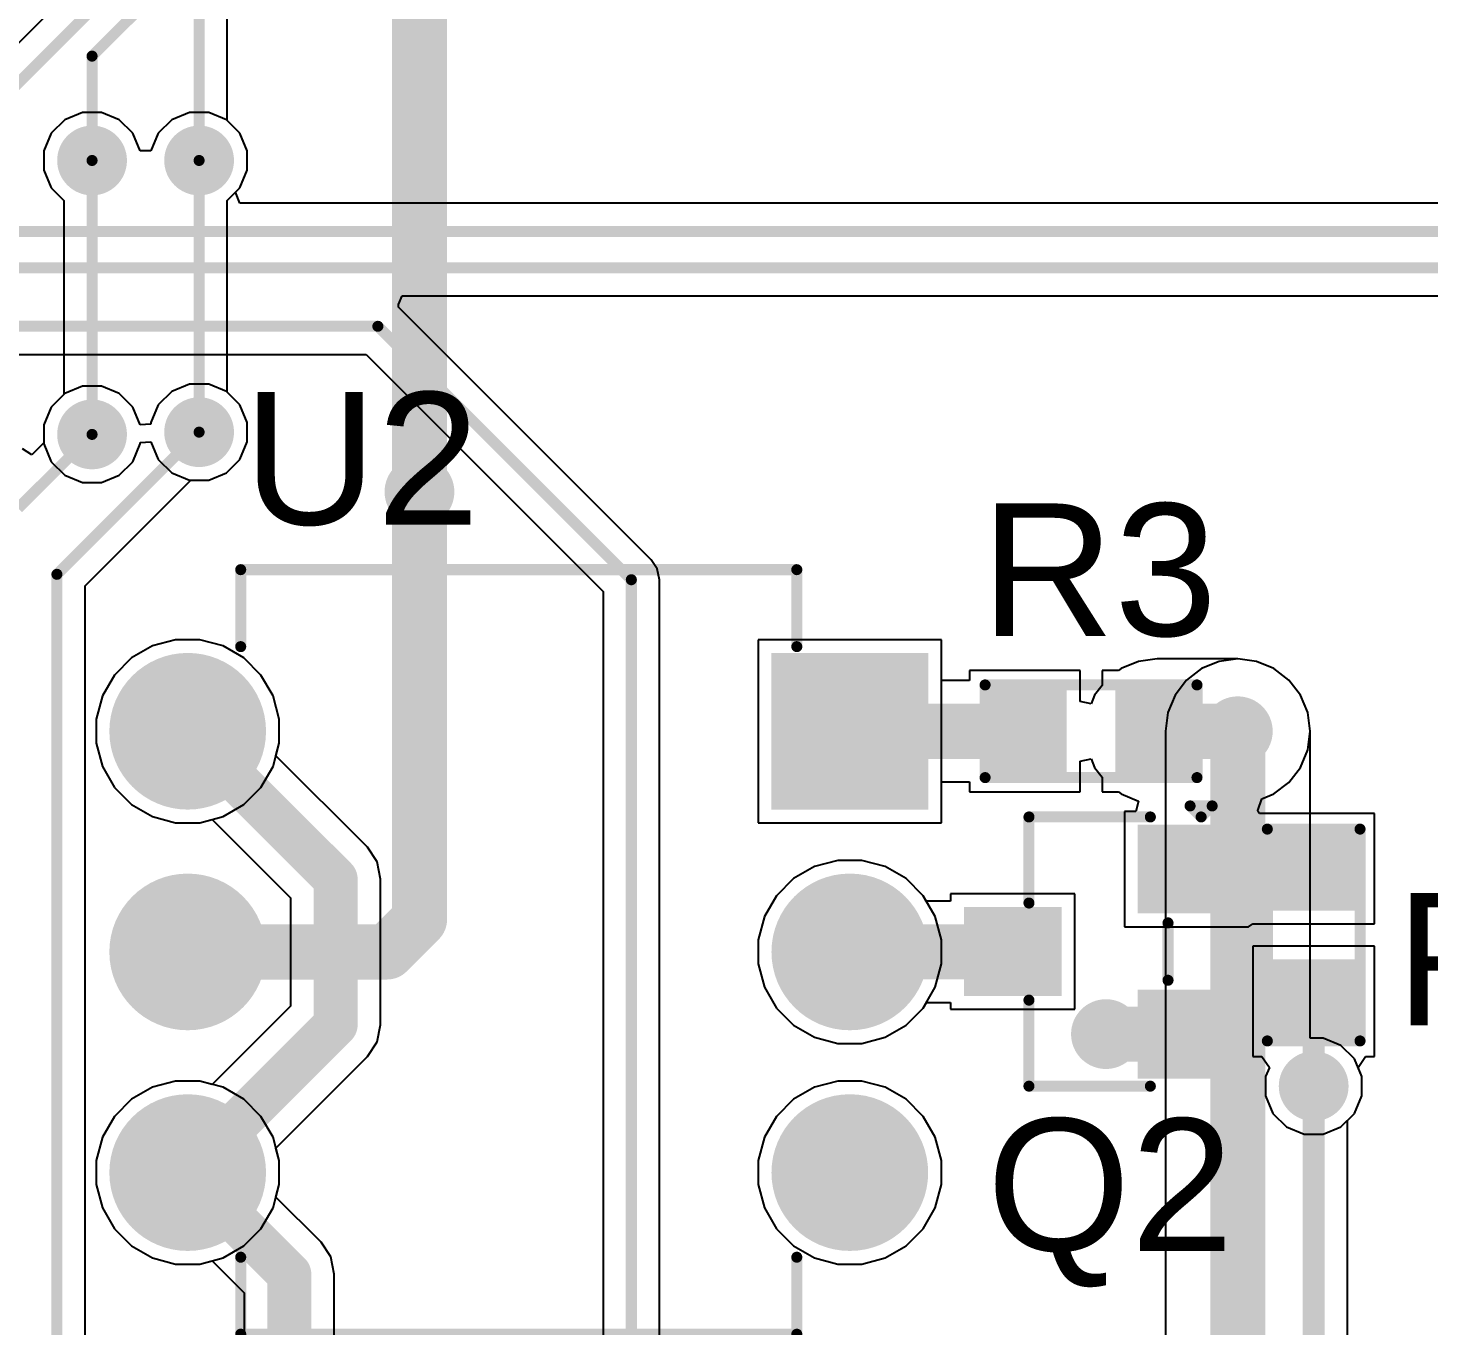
# Model space of a CAD drawing. Header units: millimetres. Extents: x -0.36 to 5.33, y -0.63 to 3.45.
# Drawn here: x 3.269 to 3.903, y 1.882 to 2.47 of the extents above; entities that cross this region are included whole.
import ezdxf

# ---------------------------------------------------------------- set-up
doc = ezdxf.new("R2010")
doc.units = ezdxf.units.MM
doc.header["$MEASUREMENT"] = 0
for name, color, linetype in [('BottomLayer', 5, 'Continuous'), ('BottomSolder', 6, 'Continuous'), ('MultiLayer', 9, 'Continuous'), ('PadHoleLayer', 156, 'Continuous'), ('TopLayer', 1, 'Continuous'), ('TopOverlay', 2, 'Continuous'), ('TopPaste', 8, 'Continuous'), ('TopSolder', 216, 'Continuous'), ('ViaHoleLayer', 16, 'Continuous')]:
    doc.layers.add(name, color=color, linetype=linetype)
doc.styles.add('Arial', font='', dxfattribs={"height": 0.2})
doc.styles.get('Arial').set_extended_font_data('Arial')

# ---------------------------------------------------------------- blocks, each defined once
blk = doc.blocks.new('6_DIP_2')
at = {"layer": 'BottomLayer'}
h = blk.add_hatch(color=5, dxfattribs=at)
edge = h.paths.add_edge_path()
edge.add_arc((-0.15, 0.1), 0.0315, 0, 360)
h = blk.add_hatch(color=5, dxfattribs=at)
edge = h.paths.add_edge_path()
edge.add_arc((0.15, 0.1), 0.0315, 0, 360)
h = blk.add_hatch(color=5, dxfattribs=at)
edge = h.paths.add_edge_path()
edge.add_arc((-0.15, 0), 0.0315, 0, 360)
h = blk.add_hatch(color=5, dxfattribs=at)
edge = h.paths.add_edge_path()
edge.add_arc((0.15, 0), 0.0315, 0, 360)
blk.add_hatch(color=5, dxfattribs=at).paths.add_polyline_path([(-0.1815, -0.0685), (-0.1185, -0.0685), (-0.1185, -0.1315), (-0.1815, -0.1315)])
h = blk.add_hatch(color=5, dxfattribs=at)
edge = h.paths.add_edge_path()
edge.add_arc((0.15, -0.1), 0.0315, 0, 360)
at = {"layer": 'BottomSolder'}
h = blk.add_hatch(color=6, dxfattribs=at)
edge = h.paths.add_edge_path()
edge.add_arc((-0.15, 0.1), 0.0355, 0, 360)
h = blk.add_hatch(color=6, dxfattribs=at)
edge = h.paths.add_edge_path()
edge.add_arc((0.15, 0.1), 0.0355, 0, 360)
h = blk.add_hatch(color=6, dxfattribs=at)
edge = h.paths.add_edge_path()
edge.add_arc((-0.15, 0), 0.0355, 0, 360)
h = blk.add_hatch(color=6, dxfattribs=at)
edge = h.paths.add_edge_path()
edge.add_arc((0.15, 0), 0.0355, 0, 360)
blk.add_hatch(color=6, dxfattribs=at).paths.add_polyline_path([(-0.1855, -0.0645), (-0.1145, -0.0645), (-0.1145, -0.1355), (-0.1855, -0.1355)])
h = blk.add_hatch(color=6, dxfattribs=at)
edge = h.paths.add_edge_path()
edge.add_arc((0.15, -0.1), 0.0355, 0, 360)
at = {"layer": 'MultiLayer'}
h = blk.add_hatch(color=9, dxfattribs=at)
edge = h.paths.add_edge_path()
edge.add_arc((-0.15, 0.1), 0.0315, 0, 360)
h = blk.add_hatch(color=9, dxfattribs=at)
edge = h.paths.add_edge_path()
edge.add_arc((0.15, 0.1), 0.0315, 0, 360)
h = blk.add_hatch(color=9, dxfattribs=at)
edge = h.paths.add_edge_path()
edge.add_arc((-0.15, 0), 0.0315, 0, 360)
h = blk.add_hatch(color=9, dxfattribs=at)
edge = h.paths.add_edge_path()
edge.add_arc((0.15, 0), 0.0315, 0, 360)
h = blk.add_hatch(color=9, dxfattribs=at)
edge = h.paths.add_edge_path()
edge.add_arc((0.15, -0.1), 0.0315, 0, 360)
at = {"layer": 'PadHoleLayer'}
h = blk.add_hatch(color=156, dxfattribs=at)
edge = h.paths.add_edge_path()
edge.add_arc((-0.15, 0.1), 0.01575, 0, 360)
h = blk.add_hatch(color=156, dxfattribs=at)
edge = h.paths.add_edge_path()
edge.add_arc((0.15, 0.1), 0.01575, 0, 360)
h = blk.add_hatch(color=156, dxfattribs=at)
edge = h.paths.add_edge_path()
edge.add_arc((-0.15, 0), 0.01575, 0, 360)
h = blk.add_hatch(color=156, dxfattribs=at)
edge = h.paths.add_edge_path()
edge.add_arc((0.15, 0), 0.01575, 0, 360)
h = blk.add_hatch(color=156, dxfattribs=at)
edge = h.paths.add_edge_path()
edge.add_arc((-0.15, -0.1), 0.01575, 0, 360)
h = blk.add_hatch(color=156, dxfattribs=at)
edge = h.paths.add_edge_path()
edge.add_arc((0.15, -0.1), 0.01575, 0, 360)
at = {"layer": 'TopLayer'}
h = blk.add_hatch(color=1, dxfattribs=at)
edge = h.paths.add_edge_path()
edge.add_arc((-0.15, 0.1), 0.0315, 0, 360)
h = blk.add_hatch(color=1, dxfattribs=at)
edge = h.paths.add_edge_path()
edge.add_arc((0.15, 0.1), 0.0315, 0, 360)
h = blk.add_hatch(color=1, dxfattribs=at)
edge = h.paths.add_edge_path()
edge.add_arc((-0.15, 0), 0.0315, 0, 360)
h = blk.add_hatch(color=1, dxfattribs=at)
edge = h.paths.add_edge_path()
edge.add_arc((0.15, 0), 0.0315, 0, 360)
blk.add_hatch(color=1, dxfattribs=at).paths.add_polyline_path([(-0.1815, -0.0685), (-0.1185, -0.0685), (-0.1185, -0.1315), (-0.1815, -0.1315)])
h = blk.add_hatch(color=1, dxfattribs=at)
edge = h.paths.add_edge_path()
edge.add_arc((0.15, -0.1), 0.0315, 0, 360)
at = {"layer": 'TopSolder'}
h = blk.add_hatch(color=216, dxfattribs=at)
edge = h.paths.add_edge_path()
edge.add_arc((-0.15, 0.1), 0.0355, 0, 360)
h = blk.add_hatch(color=216, dxfattribs=at)
edge = h.paths.add_edge_path()
edge.add_arc((0.15, 0.1), 0.0355, 0, 360)
h = blk.add_hatch(color=216, dxfattribs=at)
edge = h.paths.add_edge_path()
edge.add_arc((-0.15, 0), 0.0355, 0, 360)
h = blk.add_hatch(color=216, dxfattribs=at)
edge = h.paths.add_edge_path()
edge.add_arc((0.15, 0), 0.0355, 0, 360)
blk.add_hatch(color=216, dxfattribs=at).paths.add_polyline_path([(-0.1855, -0.0645), (-0.1145, -0.0645), (-0.1145, -0.1355), (-0.1855, -0.1355)])
h = blk.add_hatch(color=216, dxfattribs=at)
edge = h.paths.add_edge_path()
edge.add_arc((0.15, -0.1), 0.0355, 0, 360)
at = {"layer": 'TopOverlay', "const_width": 0.005}
for points in [[(0.12598, 0.17323), (-0.12598, 0.17323)], [(-0.12598, 0.17323), (-0.12598, 0.13835)], [(0.12598, 0.17323), (0.12598, 0.13835)], [(-0.12598, -0.13835), (-0.12598, -0.17323)], [(0.12598, -0.13835), (0.12598, -0.17323)], [(0.12598, -0.17323), (-0.12598, -0.17323)]]:
    blk.add_lwpolyline(points, dxfattribs=at)
at = {"layer": 'TopOverlay', "const_width": 0.0025}
for points in [[(-0.12723, 0.17323, 1), (-0.12473, 0.17323, 1)], [(-0.12723, 0.17323, 1), (-0.12473, 0.17323, 1)], [(0.12473, 0.17323, 1), (0.12723, 0.17323, 1)], [(0.12473, 0.17323, 1), (0.12723, 0.17323, 1)], [(-0.12723, 0.13835, 1), (-0.12473, 0.13835, 1)], [(0.12473, 0.13835, 1), (0.12723, 0.13835, 1)], [(-0.12723, -0.13835, 1), (-0.12473, -0.13835, 1)], [(0.12473, -0.13835, 1), (0.12723, -0.13835, 1)], [(-0.12723, -0.17323, 1), (-0.12473, -0.17323, 1)], [(-0.12723, -0.17323, 1), (-0.12473, -0.17323, 1)], [(0.12473, -0.17323, 1), (0.12723, -0.17323, 1)], [(0.12473, -0.17323, 1), (0.12723, -0.17323, 1)]]:
    blk.add_lwpolyline(points, format="xyb", close=True, dxfattribs=at)
blk = doc.blocks.new('R___0603_7')
at = {"layer": 'TopLayer'}
for points in [[(-0.045, -0.0175), (-0.045, 0.0175), (-0.015, 0.0175), (-0.015, -0.0175)], [(0.015, -0.0175), (0.015, 0.0175), (0.045, 0.0175), (0.045, -0.0175)]]:
    blk.add_hatch(color=1, dxfattribs=at).paths.add_polyline_path(points)
at = {"layer": 'TopPaste'}
for points in [[(-0.045, -0.0175), (-0.045, 0.0175), (-0.015, 0.0175), (-0.015, -0.0175)], [(0.015, -0.0175), (0.015, 0.0175), (0.045, 0.0175), (0.045, -0.0175)]]:
    blk.add_hatch(color=8, dxfattribs=at).paths.add_polyline_path(points)
at = {"layer": 'TopSolder'}
for points in [[(-0.049, -0.0215), (-0.049, 0.0215), (-0.011, 0.0215), (-0.011, -0.0215)], [(0.011, -0.0215), (0.011, 0.0215), (0.049, 0.0215), (0.049, -0.0215)]]:
    blk.add_hatch(color=216, dxfattribs=at).paths.add_polyline_path(points)
at = {"layer": 'TopOverlay', "const_width": 0.005}
for points in [[(-0.048, 0.021), (-0.048, -0.021)], [(-0.048, 0.021), (0.048, 0.021)], [(0.048, 0.021), (0.048, -0.021)], [(-0.048, -0.021), (0.048, -0.021)]]:
    blk.add_lwpolyline(points, dxfattribs=at)
at = {"layer": 'TopOverlay', "const_width": 0.0025}
for points in [[(-0.04925, 0.021, 1), (-0.04675, 0.021, 1)], [(-0.04925, 0.021, 1), (-0.04675, 0.021, 1)], [(0.04675, 0.021, 1), (0.04925, 0.021, 1)], [(0.04675, 0.021, 1), (0.04925, 0.021, 1)], [(-0.04925, -0.021, 1), (-0.04675, -0.021, 1)], [(-0.04925, -0.021, 1), (-0.04675, -0.021, 1)], [(0.04675, -0.021, 1), (0.04925, -0.021, 1)], [(0.04675, -0.021, 1), (0.04925, -0.021, 1)]]:
    blk.add_lwpolyline(points, format="xyb", close=True, dxfattribs=at)
blk = doc.blocks.new('R___0603_8')
at = {"layer": 'TopLayer'}
for points in [[(-0.015, 0.0175), (-0.015, -0.0175), (-0.045, -0.0175), (-0.045, 0.0175)], [(0.045, 0.0175), (0.045, -0.0175), (0.015, -0.0175), (0.015, 0.0175)]]:
    blk.add_hatch(color=1, dxfattribs=at).paths.add_polyline_path(points)
at = {"layer": 'TopPaste'}
for points in [[(-0.015, 0.0175), (-0.015, -0.0175), (-0.045, -0.0175), (-0.045, 0.0175)], [(0.045, 0.0175), (0.045, -0.0175), (0.015, -0.0175), (0.015, 0.0175)]]:
    blk.add_hatch(color=8, dxfattribs=at).paths.add_polyline_path(points)
at = {"layer": 'TopSolder'}
for points in [[(-0.011, 0.0215), (-0.011, -0.0215), (-0.049, -0.0215), (-0.049, 0.0215)], [(0.049, 0.0215), (0.049, -0.0215), (0.011, -0.0215), (0.011, 0.0215)]]:
    blk.add_hatch(color=216, dxfattribs=at).paths.add_polyline_path(points)
at = {"layer": 'TopOverlay', "const_width": 0.005}
for points in [[(-0.048, -0.021), (-0.048, 0.021)], [(-0.048, 0.021), (0.048, 0.021)], [(0.048, -0.021), (0.048, 0.021)], [(-0.048, -0.021), (0.048, -0.021)]]:
    blk.add_lwpolyline(points, dxfattribs=at)
at = {"layer": 'TopOverlay', "const_width": 0.0025}
for points in [[(-0.04925, 0.021, 1), (-0.04675, 0.021, 1)], [(-0.04925, 0.021, 1), (-0.04675, 0.021, 1)], [(0.04675, 0.021, 1), (0.04925, 0.021, 1)], [(0.04675, 0.021, 1), (0.04925, 0.021, 1)], [(-0.04925, -0.021, 1), (-0.04675, -0.021, 1)], [(-0.04925, -0.021, 1), (-0.04675, -0.021, 1)], [(0.04675, -0.021, 1), (0.04925, -0.021, 1)], [(0.04675, -0.021, 1), (0.04925, -0.021, 1)]]:
    blk.add_lwpolyline(points, format="xyb", close=True, dxfattribs=at)
blk = doc.blocks.new('SOT_23_11')
at = {"layer": 'TopLayer'}
for points in [[(-0.05354, 0.05748), (-0.02126, 0.05748), (-0.02126, 0.02126), (-0.05354, 0.02126)], [(0.02126, 0.05748), (0.05354, 0.05748), (0.05354, 0.02126), (0.02126, 0.02126)], [(-0.01614, -0.02126), (0.01614, -0.02126), (0.01614, -0.05748), (-0.01614, -0.05748)]]:
    blk.add_hatch(color=1, dxfattribs=at).paths.add_polyline_path(points)
at = {"layer": 'TopPaste'}
for points in [[(-0.05354, 0.05748), (-0.02126, 0.05748), (-0.02126, 0.02126), (-0.05354, 0.02126)], [(0.02126, 0.05748), (0.05354, 0.05748), (0.05354, 0.02126), (0.02126, 0.02126)], [(-0.01614, -0.02126), (0.01614, -0.02126), (0.01614, -0.05748), (-0.01614, -0.05748)]]:
    blk.add_hatch(color=8, dxfattribs=at).paths.add_polyline_path(points)
at = {"layer": 'TopSolder'}
for points in [[(-0.05754, 0.06148), (-0.01726, 0.06148), (-0.01726, 0.01726), (-0.05754, 0.01726)], [(0.01726, 0.06148), (0.05754, 0.06148), (0.05754, 0.01726), (0.01726, 0.01726)], [(-0.02014, -0.01726), (0.02014, -0.01726), (0.02014, -0.06148), (-0.02014, -0.06148)]]:
    blk.add_hatch(color=216, dxfattribs=at).paths.add_polyline_path(points)
at = {"layer": 'TopOverlay', "const_width": 0.005}
for points in [[(-0.066, 0.041), (-0.066, 0.051)], [(-0.061, 0.046), (-0.066, 0.051)], [(-0.066, 0.041), (-0.061, 0.046)], [(0.013, 0.031), (-0.013, 0.031)], [(-0.061, -0.032), (-0.061, 0.023)], [(0.061, -0.032), (0.061, 0.023)], [(-0.022, -0.032), (-0.061, -0.032)], [(0.061, -0.032), (0.022, -0.032)]]:
    blk.add_lwpolyline(points, dxfattribs=at)
at = {"layer": 'TopOverlay', "const_width": 0.0025}
for points in [[(-0.06725, 0.051, 1), (-0.06475, 0.051, 1)], [(-0.06725, 0.051, 1), (-0.06475, 0.051, 1)], [(-0.06225, 0.046, 1), (-0.05975, 0.046, 1)], [(-0.06225, 0.046, 1), (-0.05975, 0.046, 1)], [(-0.06725, 0.041, 1), (-0.06475, 0.041, 1)], [(-0.06725, 0.041, 1), (-0.06475, 0.041, 1)], [(-0.01425, 0.031, 1), (-0.01175, 0.031, 1)], [(0.01175, 0.031, 1), (0.01425, 0.031, 1)], [(-0.06225, 0.023, 1), (-0.05975, 0.023, 1)], [(0.05975, 0.023, 1), (0.06225, 0.023, 1)], [(-0.06225, -0.032, 1), (-0.05975, -0.032, 1)], [(-0.06225, -0.032, 1), (-0.05975, -0.032, 1)], [(-0.02325, -0.032, 1), (-0.02075, -0.032, 1)], [(0.02075, -0.032, 1), (0.02325, -0.032, 1)], [(0.05975, -0.032, 1), (0.06225, -0.032, 1)], [(0.05975, -0.032, 1), (0.06225, -0.032, 1)]]:
    blk.add_lwpolyline(points, format="xyb", close=True, dxfattribs=at)

msp = doc.modelspace()

# ---------------------------------------------------------------- hatches: boundary and pattern name
at = {"layer": 'BottomLayer'}
h = msp.add_hatch(color=5, dxfattribs=at)
edge = h.paths.add_edge_path()
edge.add_arc((3.29766, 2.41015), 0.01181, 0, 360)
h = msp.add_hatch(color=5, dxfattribs=at)
edge = h.paths.add_edge_path()
edge.add_arc((3.34616, 2.41015), 0.01181, 0, 360)
h = msp.add_hatch(color=5, dxfattribs=at)
edge = h.paths.add_edge_path()
edge.add_arc((3.29766, 2.28601), 0.01181, 0, 360)
h = msp.add_hatch(color=5, dxfattribs=at)
edge = h.paths.add_edge_path()
edge.add_arc((3.34616, 2.28704), 0.01181, 0, 360)
h = msp.add_hatch(color=5, dxfattribs=at)
edge = h.paths.add_edge_path()
edge.add_arc((3.446, 2.26), 0.01181, 0, 360)
h = msp.add_hatch(color=5, dxfattribs=at)
edge = h.paths.add_edge_path()
edge.add_arc((3.81678, 2.15149), 0.01181, 0, 360)
h = msp.add_hatch(color=5, dxfattribs=at)
edge = h.paths.add_edge_path()
edge.add_arc((3.75704, 2.01425), 0.01181, 0, 360)
h = msp.add_hatch(color=5, dxfattribs=at)
edge = h.paths.add_edge_path()
edge.add_arc((3.85116, 1.99065), 0.01181, 0, 360)
at = {"layer": 'BottomSolder'}
h = msp.add_hatch(color=6, dxfattribs=at)
edge = h.paths.add_edge_path()
edge.add_arc((3.29766, 2.41015), 0.01581, 0, 360)
h = msp.add_hatch(color=6, dxfattribs=at)
edge = h.paths.add_edge_path()
edge.add_arc((3.34616, 2.41015), 0.01581, 0, 360)
h = msp.add_hatch(color=6, dxfattribs=at)
edge = h.paths.add_edge_path()
edge.add_arc((3.29766, 2.28601), 0.01581, 0, 360)
h = msp.add_hatch(color=6, dxfattribs=at)
edge = h.paths.add_edge_path()
edge.add_arc((3.34616, 2.28704), 0.01581, 0, 360)
h = msp.add_hatch(color=6, dxfattribs=at)
edge = h.paths.add_edge_path()
edge.add_arc((3.446, 2.26), 0.01581, 0, 360)
h = msp.add_hatch(color=6, dxfattribs=at)
edge = h.paths.add_edge_path()
edge.add_arc((3.81678, 2.15149), 0.01581, 0, 360)
h = msp.add_hatch(color=6, dxfattribs=at)
edge = h.paths.add_edge_path()
edge.add_arc((3.75704, 2.01425), 0.01581, 0, 360)
h = msp.add_hatch(color=6, dxfattribs=at)
edge = h.paths.add_edge_path()
edge.add_arc((3.85116, 1.99065), 0.01581, 0, 360)
at = {"layer": 'TopLayer'}
h = msp.add_hatch(color=1, dxfattribs=at)
edge = h.paths.add_edge_path()
edge.add_arc((3.29766, 2.41015), 0.01181, 0, 360)
h = msp.add_hatch(color=1, dxfattribs=at)
edge = h.paths.add_edge_path()
edge.add_arc((3.34616, 2.41015), 0.01181, 0, 360)
h = msp.add_hatch(color=1, dxfattribs=at)
edge = h.paths.add_edge_path()
edge.add_arc((3.29766, 2.28601), 0.01181, 0, 360)
h = msp.add_hatch(color=1, dxfattribs=at)
edge = h.paths.add_edge_path()
edge.add_arc((3.34616, 2.28704), 0.01181, 0, 360)
h = msp.add_hatch(color=1, dxfattribs=at)
edge = h.paths.add_edge_path()
edge.add_arc((3.446, 2.26), 0.01181, 0, 360)
h = msp.add_hatch(color=1, dxfattribs=at)
edge = h.paths.add_edge_path()
edge.add_arc((3.81678, 2.15149), 0.01181, 0, 360)
h = msp.add_hatch(color=1, dxfattribs=at)
edge = h.paths.add_edge_path()
edge.add_arc((3.75704, 2.01425), 0.01181, 0, 360)
h = msp.add_hatch(color=1, dxfattribs=at)
edge = h.paths.add_edge_path()
edge.add_arc((3.85116, 1.99065), 0.01181, 0, 360)
at = {"layer": 'TopSolder'}
h = msp.add_hatch(color=216, dxfattribs=at)
edge = h.paths.add_edge_path()
edge.add_arc((3.29766, 2.41015), 0.01581, 0, 360)
h = msp.add_hatch(color=216, dxfattribs=at)
edge = h.paths.add_edge_path()
edge.add_arc((3.34616, 2.41015), 0.01581, 0, 360)
h = msp.add_hatch(color=216, dxfattribs=at)
edge = h.paths.add_edge_path()
edge.add_arc((3.29766, 2.28601), 0.01581, 0, 360)
h = msp.add_hatch(color=216, dxfattribs=at)
edge = h.paths.add_edge_path()
edge.add_arc((3.34616, 2.28704), 0.01581, 0, 360)
h = msp.add_hatch(color=216, dxfattribs=at)
edge = h.paths.add_edge_path()
edge.add_arc((3.446, 2.26), 0.01581, 0, 360)
h = msp.add_hatch(color=216, dxfattribs=at)
edge = h.paths.add_edge_path()
edge.add_arc((3.81678, 2.15149), 0.01581, 0, 360)
h = msp.add_hatch(color=216, dxfattribs=at)
edge = h.paths.add_edge_path()
edge.add_arc((3.75704, 2.01425), 0.01581, 0, 360)
h = msp.add_hatch(color=216, dxfattribs=at)
edge = h.paths.add_edge_path()
edge.add_arc((3.85116, 1.99065), 0.01581, 0, 360)
at = {"layer": 'ViaHoleLayer'}
h = msp.add_hatch(color=16, dxfattribs=at)
edge = h.paths.add_edge_path()
edge.add_arc((3.29766, 2.41015), 0.00591, 0, 360)
h = msp.add_hatch(color=16, dxfattribs=at)
edge = h.paths.add_edge_path()
edge.add_arc((3.34616, 2.41015), 0.00591, 0, 360)
h = msp.add_hatch(color=16, dxfattribs=at)
edge = h.paths.add_edge_path()
edge.add_arc((3.29766, 2.28601), 0.00591, 0, 360)
h = msp.add_hatch(color=16, dxfattribs=at)
edge = h.paths.add_edge_path()
edge.add_arc((3.34616, 2.28704), 0.00591, 0, 360)
h = msp.add_hatch(color=16, dxfattribs=at)
edge = h.paths.add_edge_path()
edge.add_arc((3.446, 2.26), 0.00591, 0, 360)
h = msp.add_hatch(color=16, dxfattribs=at)
edge = h.paths.add_edge_path()
edge.add_arc((3.81678, 2.15149), 0.00591, 0, 360)
h = msp.add_hatch(color=16, dxfattribs=at)
edge = h.paths.add_edge_path()
edge.add_arc((3.75704, 2.01425), 0.00591, 0, 360)
h = msp.add_hatch(color=16, dxfattribs=at)
edge = h.paths.add_edge_path()
edge.add_arc((3.85116, 1.99065), 0.00591, 0, 360)

# ---------------------------------------------------------------- linework, layer by layer
at = {"layer": 'BottomLayer'}
for p, q in [((3.29332, 2.43196), (3.2853, 2.42864)), ((3.302, 2.43196), (3.29332, 2.43196)), ((3.31001, 2.42864), (3.302, 2.43196)), ((3.34182, 2.43196), (3.3338, 2.42864)), ((3.3505, 2.43196), (3.34182, 2.43196)), ((3.35851, 2.42864), (3.3505, 2.43196)), ((3.2853, 2.42864), (3.27917, 2.4225)), ((3.31615, 2.4225), (3.31001, 2.42864)), ((3.3338, 2.42864), (3.32767, 2.4225)), ((3.36465, 2.4225), (3.35851, 2.42864)), ((3.27917, 2.4225), (3.27585, 2.41449)), ((3.31947, 2.41449), (3.31615, 2.4225)), ((3.32767, 2.4225), (3.32435, 2.41449)), ((3.36797, 2.41449), (3.36465, 2.4225)), ((3.27585, 2.41449), (3.27585, 2.40581)), ((3.32435, 2.41449), (3.31947, 2.41449)), ((3.36797, 2.40581), (3.36797, 2.41449)), ((3.27585, 2.40581), (3.27917, 2.39779)), ((3.36465, 2.39779), (3.36797, 2.40581)), ((3.27917, 2.39779), (3.28491, 2.39205)), ((3.3589, 2.39205), (3.36465, 2.39779)), ((3.28491, 2.39205), (3.28491, 2.30411)), ((3.3589, 2.30514), (3.3589, 2.39205)), ((3.36465, 2.2994), (3.3589, 2.30514)), ((3.27917, 2.29836), (3.27585, 2.29034)), ((3.28491, 2.30411), (3.27917, 2.29836)), ((3.36797, 2.29138), (3.36465, 2.2994)), ((3.27585, 2.29034), (3.27585, 2.28167)), ((3.36797, 2.2827), (3.36797, 2.29138)), ((3.27585, 2.28167), (3.27917, 2.27365)), ((3.31615, 2.27365), (3.31947, 2.28167)), ((3.31947, 2.28241), (3.32435, 2.2827)), ((3.31947, 2.28167), (3.31947, 2.28241)), ((3.32435, 2.2827), (3.32767, 2.27469)), ((3.36465, 2.27469), (3.36797, 2.2827)), ((3.27917, 2.27365), (3.2853, 2.26752)), ((3.31001, 2.26752), (3.31615, 2.27365)), ((3.32767, 2.27469), (3.3338, 2.26855)), ((3.35851, 2.26855), (3.36465, 2.27469)), ((3.2853, 2.26752), (3.29332, 2.26419)), ((3.302, 2.26419), (3.31001, 2.26752)), ((3.3338, 2.26855), (3.34182, 2.26523)), ((3.3505, 2.26523), (3.35851, 2.26855)), ((3.29332, 2.26419), (3.302, 2.26419)), ((3.34182, 2.26523), (3.3505, 2.26523)), ((3.32498, 2.19016), (3.31551, 2.1847)), ((3.33553, 2.19299), (3.32498, 2.19016)), ((3.34646, 2.19299), (3.33553, 2.19299)), ((3.35701, 2.19016), (3.34646, 2.19299)), ((3.36647, 2.1847), (3.35701, 2.19016)), ((3.68249, 2.19299), (3.5995, 2.19299)), ((3.5995, 2.19299), (3.5995, 2.10999)), ((3.68249, 2.10999), (3.68249, 2.19299)), ((3.31551, 2.1847), (3.30779, 2.17697)), ((3.3742, 2.17697), (3.36647, 2.1847)), ((3.81678, 2.18427), (3.8083, 2.18315)), ((3.82527, 2.18315), (3.81678, 2.18427)), ((3.80039, 2.17988), (3.7936, 2.17467)), ((3.8083, 2.18315), (3.80039, 2.17988)), ((3.83317, 2.17988), (3.82527, 2.18315)), ((3.83996, 2.17467), (3.83317, 2.17988)), ((3.30779, 2.17697), (3.30233, 2.16751)), ((3.37966, 2.16751), (3.3742, 2.17697)), ((3.7936, 2.17467), (3.78839, 2.16788)), ((3.84517, 2.16788), (3.83996, 2.17467)), ((3.30233, 2.16751), (3.2995, 2.15695)), ((3.38249, 2.15695), (3.37966, 2.16751)), ((3.78839, 2.16788), (3.78512, 2.15997)), ((3.84844, 2.15997), (3.84517, 2.16788)), ((3.78512, 2.15997), (3.784, 2.15149)), ((3.84956, 2.15149), (3.84844, 2.15997)), ((3.2995, 2.15695), (3.2995, 2.14603)), ((3.38249, 2.14603), (3.38249, 2.15695)), ((3.2995, 2.14603), (3.30233, 2.13547)), ((3.38097, 2.14035), (3.38249, 2.14603)), ((3.784, 2.15149), (3.784, 1.65149)), ((3.84956, 2.01246), (3.84956, 2.15149)), ((3.42242, 2.0989), (3.38097, 2.14035)), ((3.30233, 2.13547), (3.30779, 2.12601)), ((3.30779, 2.12601), (3.31551, 2.11828)), ((3.31551, 2.11828), (3.32498, 2.11282)), ((3.32498, 2.11282), (3.33553, 2.10999)), ((3.33553, 2.10999), (3.34646, 2.10999)), ((3.34646, 2.10999), (3.35213, 2.11151)), ((3.35213, 2.11151), (3.38761, 2.07604)), ((3.5995, 2.10999), (3.68249, 2.10999)), ((3.42684, 2.09229), (3.42242, 2.0989)), ((3.42242, 2.0989), (3.42242, 2.0989)), ((3.42839, 2.08448), (3.42684, 2.09229)), ((3.62498, 2.09016), (3.61551, 2.0847)), ((3.63553, 2.09299), (3.62498, 2.09016)), ((3.64646, 2.09299), (3.63553, 2.09299)), ((3.65701, 2.09016), (3.64646, 2.09299)), ((3.66647, 2.0847), (3.65701, 2.09016)), ((3.42839, 2.0185), (3.42839, 2.08448)), ((3.42839, 2.08448), (3.42839, 2.08448)), ((3.61551, 2.0847), (3.60779, 2.07697)), ((3.6742, 2.07697), (3.66647, 2.0847)), ((3.38761, 2.07604), (3.38761, 2.02694)), ((3.60779, 2.07697), (3.60233, 2.06751)), ((3.67966, 2.06751), (3.6742, 2.07697)), ((3.60233, 2.06751), (3.5995, 2.05695)), ((3.68249, 2.05695), (3.67966, 2.06751)), ((3.5995, 2.05695), (3.5995, 2.04603)), ((3.68249, 2.04603), (3.68249, 2.05695)), ((3.5995, 2.04603), (3.60233, 2.03547)), ((3.67966, 2.03547), (3.68249, 2.04603)), ((3.60233, 2.03547), (3.60779, 2.02601)), ((3.6742, 2.02601), (3.67966, 2.03547)), ((3.38761, 2.02694), (3.35213, 1.99147)), ((3.60779, 2.02601), (3.61551, 2.01828)), ((3.66647, 2.01828), (3.6742, 2.02601)), ((3.42684, 2.01069), (3.42839, 2.0185)), ((3.42839, 2.0185), (3.42839, 2.0185)), ((3.61551, 2.01828), (3.62498, 2.01282)), ((3.62498, 2.01282), (3.63553, 2.00999)), ((3.64646, 2.00999), (3.65701, 2.01282)), ((3.65701, 2.01282), (3.66647, 2.01828)), ((3.8555, 2.01246), (3.84956, 2.01246)), ((3.86351, 2.00914), (3.8555, 2.01246)), ((3.42242, 2.00408), (3.42684, 2.01069)), ((3.63553, 2.00999), (3.64646, 2.00999)), ((3.86965, 2.003), (3.86351, 2.00914)), ((3.38097, 1.96263), (3.42242, 2.00408)), ((3.42242, 2.00408), (3.42242, 2.00408)), ((3.87297, 1.99499), (3.86965, 2.003)), ((3.87297, 1.98631), (3.87297, 1.99499)), ((3.32498, 1.99016), (3.31551, 1.9847)), ((3.33553, 1.99299), (3.32498, 1.99016)), ((3.34646, 1.99299), (3.33553, 1.99299)), ((3.35213, 1.99147), (3.34646, 1.99299)), ((3.62498, 1.99016), (3.61551, 1.9847)), ((3.63553, 1.99299), (3.62498, 1.99016)), ((3.64646, 1.99299), (3.63553, 1.99299)), ((3.65701, 1.99016), (3.64646, 1.99299)), ((3.66647, 1.9847), (3.65701, 1.99016)), ((3.31551, 1.9847), (3.30779, 1.97697)), ((3.61551, 1.9847), (3.60779, 1.97697)), ((3.6742, 1.97697), (3.66647, 1.9847)), ((3.86965, 1.97829), (3.87297, 1.98631)), ((3.30779, 1.97697), (3.30233, 1.96751)), ((3.60779, 1.97697), (3.60233, 1.96751)), ((3.67966, 1.96751), (3.6742, 1.97697)), ((3.86645, 1.9751), (3.86965, 1.97829)), ((3.86645, 1.57518), (3.86645, 1.9751)), ((3.30233, 1.96751), (3.2995, 1.95695)), ((3.38249, 1.95695), (3.38097, 1.96263)), ((3.60233, 1.96751), (3.5995, 1.95695)), ((3.68249, 1.95695), (3.67966, 1.96751)), ((3.2995, 1.95695), (3.2995, 1.94603)), ((3.38249, 1.94603), (3.38249, 1.95695)), ((3.5995, 1.95695), (3.5995, 1.94603)), ((3.68249, 1.94603), (3.68249, 1.95695)), ((3.2995, 1.94603), (3.30233, 1.93547)), ((3.37966, 1.93547), (3.38249, 1.94603)), ((3.5995, 1.94603), (3.60233, 1.93547)), ((3.67966, 1.93547), (3.68249, 1.94603)), ((3.30233, 1.93547), (3.30779, 1.92601)), ((3.3742, 1.92601), (3.37966, 1.93547)), ((3.60233, 1.93547), (3.60779, 1.92601)), ((3.6742, 1.92601), (3.67966, 1.93547)), ((3.30779, 1.92601), (3.31551, 1.91828)), ((3.36647, 1.91828), (3.3742, 1.92601)), ((3.60779, 1.92601), (3.61551, 1.91828)), ((3.66647, 1.91828), (3.6742, 1.92601)), ((3.31551, 1.91828), (3.32498, 1.91282)), ((3.35701, 1.91282), (3.36647, 1.91828)), ((3.61551, 1.91828), (3.62498, 1.91282)), ((3.65701, 1.91282), (3.66647, 1.91828)), ((3.32498, 1.91282), (3.33553, 1.90999)), ((3.34646, 1.90999), (3.35701, 1.91282)), ((3.62498, 1.91282), (3.63553, 1.90999)), ((3.64646, 1.90999), (3.65701, 1.91282)), ((3.33553, 1.90999), (3.34646, 1.90999)), ((3.63553, 1.90999), (3.64646, 1.90999))]:
    msp.add_line(p, q, dxfattribs=at)
for points, const_width in [([(3.446, 2.26), (3.446, 2.51925)], 0.025), ([(3.29766, 2.28601), (3.29766, 2.41015)], 0.005), ([(3.34616, 2.28704), (3.34616, 2.41015)], 0.005), ([(3.34099, 2.15149), (3.408, 2.08448)], 0.02), ([(3.81678, 1.65149), (3.81678, 2.15149)], 0.025), ([(3.408, 2.0185), (3.408, 2.08448)], 0.02), ([(3.34099, 1.95149), (3.408, 2.0185)], 0.02), ([(3.85116, 1.56884), (3.85116, 1.99065)], 0.01)]:
    msp.add_lwpolyline(points, dxfattribs=dict(at, const_width=const_width))
for points, const_width in [([(3.29641, 2.41015, 1), (3.29891, 2.41015, 1)], 0.0025), ([(3.34491, 2.41015, 1), (3.34741, 2.41015, 1)], 0.0025), ([(3.29641, 2.28601, 1), (3.29891, 2.28601, 1)], 0.0025), ([(3.34491, 2.28704, 1), (3.34741, 2.28704, 1)], 0.0025), ([(3.43975, 2.26, 1), (3.45225, 2.26, 1)], 0.0125), ([(3.33599, 2.15149, 1), (3.34599, 2.15149, 1)], 0.01), ([(3.81053, 2.15149, 1), (3.82303, 2.15149, 1)], 0.0125), ([(3.403, 2.08448, 1), (3.413, 2.08448, 1)], 0.01), ([(3.403, 2.08448, 1), (3.413, 2.08448, 1)], 0.01), ([(3.403, 2.0185, 1), (3.413, 2.0185, 1)], 0.01), ([(3.403, 2.0185, 1), (3.413, 2.0185, 1)], 0.01), ([(3.84866, 1.99065, 1), (3.85366, 1.99065, 1)], 0.005), ([(3.33599, 1.95149, 1), (3.34599, 1.95149, 1)], 0.01)]:
    msp.add_lwpolyline(points, format="xyb", close=True, dxfattribs=dict(at, const_width=const_width))
at = {"layer": 'TopLayer'}
for p, q in [((3.57931, 2.77832), (3.23653, 2.43554)), ((3.3589, 2.42825), (3.3589, 2.47944)), ((3.36465, 2.4225), (3.3589, 2.42825)), ((3.36797, 2.41449), (3.36465, 2.4225)), ((3.36797, 2.40581), (3.36797, 2.41449)), ((3.36465, 2.39779), (3.36797, 2.40581)), ((3.3626, 2.39574), (3.36465, 2.39779)), ((3.36467, 2.39074), (3.3626, 2.39574)), ((4.29631, 2.39074), (3.36467, 2.39074)), ((3.43653, 2.34488), (3.43809, 2.34875)), ((3.43809, 2.34875), (4.06854, 2.34875)), ((3.43644, 2.34375), (3.43653, 2.34488)), ((3.55101, 2.22918), (3.43644, 2.34375)), ((3.19276, 2.32226), (3.42188, 2.32226)), ((3.42188, 2.32226), (3.52926, 2.21488)), ((3.2853, 2.3045), (3.27917, 2.29836)), ((3.29332, 2.30782), (3.2853, 2.3045)), ((3.302, 2.30782), (3.29332, 2.30782)), ((3.31001, 2.3045), (3.302, 2.30782)), ((3.31615, 2.29836), (3.31001, 2.3045)), ((3.3338, 2.30553), (3.32767, 2.2994)), ((3.34182, 2.30885), (3.3338, 2.30553)), ((3.3505, 2.30885), (3.34182, 2.30885)), ((3.35851, 2.30553), (3.3505, 2.30885)), ((3.36465, 2.2994), (3.35851, 2.30553)), ((3.27917, 2.29836), (3.27585, 2.29034)), ((3.31947, 2.29034), (3.31615, 2.29836)), ((3.32767, 2.2994), (3.32435, 2.29138)), ((3.36797, 2.29138), (3.36465, 2.2994)), ((3.27585, 2.29034), (3.27585, 2.28222)), ((3.32435, 2.29064), (3.31947, 2.29034)), ((3.32435, 2.29138), (3.32435, 2.29064)), ((3.36797, 2.2827), (3.36797, 2.29138)), ((3.27032, 2.27669), (3.26608, 2.27952)), ((3.27585, 2.28222), (3.27032, 2.27669)), ((3.36465, 2.27469), (3.36797, 2.2827)), ((3.35851, 2.26855), (3.36465, 2.27469)), ((3.3505, 2.26523), (3.35851, 2.26855)), ((3.29447, 2.21733), (3.34237, 2.26523)), ((3.34237, 2.26523), (3.3505, 2.26523)), ((3.55377, 2.22504), (3.55101, 2.22918)), ((3.55474, 2.22016), (3.55377, 2.22504)), ((3.29447, 1.86925), (3.29447, 2.21733)), ((3.55474, 1.3751), (3.55474, 2.22016)), ((3.52926, 2.21488), (3.52926, 1.3751)), ((3.32498, 2.19016), (3.31551, 2.1847)), ((3.33553, 2.19299), (3.32498, 2.19016)), ((3.34646, 2.19299), (3.33553, 2.19299)), ((3.35701, 2.19016), (3.34646, 2.19299)), ((3.36647, 2.1847), (3.35701, 2.19016)), ((3.68249, 2.19299), (3.5995, 2.19299)), ((3.5995, 2.19299), (3.5995, 2.10999)), ((3.68249, 2.17443), (3.68249, 2.19299)), ((3.31551, 2.1847), (3.30779, 2.17697)), ((3.3742, 2.17697), (3.36647, 2.1847)), ((3.78029, 2.18427), (3.7718, 2.18315)), ((3.81678, 2.18427), (3.78029, 2.18427)), ((3.82527, 2.18315), (3.81678, 2.18427)), ((3.74529, 2.17899), (3.69529, 2.17899)), ((3.69529, 2.17899), (3.69529, 2.17443)), ((3.74529, 2.16498), (3.74529, 2.17899)), ((3.76274, 2.17899), (3.75529, 2.17899)), ((3.75529, 2.17899), (3.75529, 2.1723)), ((3.7639, 2.17988), (3.76274, 2.17899)), ((3.7718, 2.18315), (3.7639, 2.17988)), ((3.83317, 2.17988), (3.82527, 2.18315)), ((3.83996, 2.17467), (3.83317, 2.17988)), ((3.30779, 2.17697), (3.30233, 2.16751)), ((3.37966, 2.16751), (3.3742, 2.17697)), ((3.69529, 2.17443), (3.68249, 2.17443)), ((3.75529, 2.1723), (3.7519, 2.16788)), ((3.84517, 2.16788), (3.83996, 2.17467)), ((3.30233, 2.16751), (3.2995, 2.15695)), ((3.38249, 2.15695), (3.37966, 2.16751)), ((3.75029, 2.16399), (3.74529, 2.16498)), ((3.7519, 2.16788), (3.75029, 2.16399)), ((3.84844, 2.15997), (3.84517, 2.16788)), ((3.84956, 2.15149), (3.84844, 2.15997)), ((3.2995, 2.15695), (3.2995, 2.14603)), ((3.38249, 2.14603), (3.38249, 2.15695)), ((3.2995, 2.14603), (3.30233, 2.13547)), ((3.37966, 2.13547), (3.38249, 2.14603)), ((3.84844, 2.14301), (3.84956, 2.15149)), ((3.84517, 2.1351), (3.84844, 2.14301)), ((3.30233, 2.13547), (3.30779, 2.12601)), ((3.3742, 2.12601), (3.37966, 2.13547)), ((3.74529, 2.138), (3.75029, 2.13899)), ((3.74529, 2.12399), (3.74529, 2.138)), ((3.75029, 2.13899), (3.7519, 2.1351)), ((3.7519, 2.1351), (3.75529, 2.13068)), ((3.83996, 2.12831), (3.84517, 2.1351)), ((3.68249, 2.10999), (3.68249, 2.12855)), ((3.68249, 2.12855), (3.69529, 2.12855)), ((3.69529, 2.12855), (3.69529, 2.12399)), ((3.75529, 2.13068), (3.75529, 2.12399)), ((3.83317, 2.1231), (3.83996, 2.12831)), ((3.30779, 2.12601), (3.31551, 2.11828)), ((3.36647, 2.11828), (3.3742, 2.12601)), ((3.69529, 2.12399), (3.74529, 2.12399)), ((3.75529, 2.12399), (3.76274, 2.12399)), ((3.76274, 2.12399), (3.7639, 2.1231)), ((3.7639, 2.1231), (3.7718, 2.11983)), ((3.82589, 2.11559), (3.82772, 2.12084)), ((3.82772, 2.12084), (3.83317, 2.1231)), ((3.31551, 2.11828), (3.32498, 2.11282)), ((3.35701, 2.11282), (3.36647, 2.11828)), ((3.77059, 2.11519), (3.76542, 2.11519)), ((3.76542, 2.11519), (3.76542, 2.06291)), ((3.7718, 2.11983), (3.77059, 2.11519)), ((3.82599, 2.11491), (3.82589, 2.11559)), ((3.82657, 2.11415), (3.82599, 2.11491)), ((3.87866, 2.11415), (3.82657, 2.11415)), ((3.87866, 2.06415), (3.87866, 2.11415)), ((3.32498, 2.11282), (3.33553, 2.10999)), ((3.33553, 2.10999), (3.34646, 2.10999)), ((3.34646, 2.10999), (3.35701, 2.11282)), ((3.5995, 2.10999), (3.68249, 2.10999)), ((3.62498, 2.09016), (3.61551, 2.0847)), ((3.63553, 2.09299), (3.62498, 2.09016)), ((3.64646, 2.09299), (3.63553, 2.09299)), ((3.65701, 2.09016), (3.64646, 2.09299)), ((3.66647, 2.0847), (3.65701, 2.09016)), ((3.61551, 2.0847), (3.60779, 2.07697)), ((3.6742, 2.07697), (3.66647, 2.0847)), ((3.60779, 2.07697), (3.60233, 2.06751)), ((3.67562, 2.07451), (3.6742, 2.07697)), ((3.7429, 2.07779), (3.68668, 2.07779)), ((3.68668, 2.07779), (3.68668, 2.07451)), ((3.7429, 2.02551), (3.7429, 2.07779)), ((3.68668, 2.07451), (3.67562, 2.07451)), ((3.60233, 2.06751), (3.5995, 2.05695)), ((3.82164, 2.06291), (3.82366, 2.06415)), ((3.82366, 2.06415), (3.87866, 2.06415)), ((3.5995, 2.05695), (3.5995, 2.04603)), ((3.76542, 2.06291), (3.82164, 2.06291)), ((3.82164, 2.06291), (3.82164, 2.06291)), ((3.87866, 2.05415), (3.82366, 2.05415)), ((3.82366, 2.05415), (3.82366, 2.00415)), ((3.87866, 2.00415), (3.87866, 2.05415)), ((3.5995, 2.04603), (3.60233, 2.03547)), ((3.60233, 2.03547), (3.60779, 2.02601)), ((3.60779, 2.02601), (3.61551, 2.01828)), ((3.66647, 2.01828), (3.6742, 2.02601)), ((3.6742, 2.02601), (3.67571, 2.02863)), ((3.67571, 2.02863), (3.68668, 2.02863)), ((3.68668, 2.02863), (3.68668, 2.02551)), ((3.68668, 2.02551), (3.7429, 2.02551)), ((3.61551, 2.01828), (3.62498, 2.01282)), ((3.62498, 2.01282), (3.63553, 2.00999)), ((3.64646, 2.00999), (3.65701, 2.01282)), ((3.65701, 2.01282), (3.66647, 2.01828)), ((3.63553, 2.00999), (3.64646, 2.00999)), ((3.82366, 2.00415), (3.82773, 2.00415)), ((3.82773, 2.00415), (3.83107, 1.99915)), ((3.87124, 1.99915), (3.87459, 2.00415)), ((3.87459, 2.00415), (3.87866, 2.00415)), ((3.83107, 1.99915), (3.82935, 1.99499)), ((3.82935, 1.99499), (3.82935, 1.98631)), ((3.87297, 1.99499), (3.87124, 1.99915)), ((3.87297, 1.98631), (3.87297, 1.99499)), ((3.32498, 1.99016), (3.31551, 1.9847)), ((3.33553, 1.99299), (3.32498, 1.99016)), ((3.34646, 1.99299), (3.33553, 1.99299)), ((3.35701, 1.99016), (3.34646, 1.99299)), ((3.36647, 1.9847), (3.35701, 1.99016)), ((3.62498, 1.99016), (3.61551, 1.9847)), ((3.63553, 1.99299), (3.62498, 1.99016)), ((3.64646, 1.99299), (3.63553, 1.99299)), ((3.65701, 1.99016), (3.64646, 1.99299)), ((3.66647, 1.9847), (3.65701, 1.99016)), ((3.31551, 1.9847), (3.30779, 1.97697)), ((3.3742, 1.97697), (3.36647, 1.9847)), ((3.61551, 1.9847), (3.60779, 1.97697)), ((3.6742, 1.97697), (3.66647, 1.9847)), ((3.82935, 1.98631), (3.83267, 1.97829)), ((3.86965, 1.97829), (3.87297, 1.98631)), ((3.30779, 1.97697), (3.30233, 1.96751)), ((3.37966, 1.96751), (3.3742, 1.97697)), ((3.60779, 1.97697), (3.60233, 1.96751)), ((3.67966, 1.96751), (3.6742, 1.97697)), ((3.83267, 1.97829), (3.8388, 1.97216)), ((3.86351, 1.97216), (3.86965, 1.97829)), ((3.8388, 1.97216), (3.84682, 1.96884)), ((3.84682, 1.96884), (3.8555, 1.96884)), ((3.8555, 1.96884), (3.86351, 1.97216)), ((3.30233, 1.96751), (3.2995, 1.95695)), ((3.38249, 1.95695), (3.37966, 1.96751)), ((3.60233, 1.96751), (3.5995, 1.95695)), ((3.68249, 1.95695), (3.67966, 1.96751)), ((3.2995, 1.95695), (3.2995, 1.94603)), ((3.38249, 1.94603), (3.38249, 1.95695)), ((3.5995, 1.95695), (3.5995, 1.94603)), ((3.68249, 1.94603), (3.68249, 1.95695)), ((3.2995, 1.94603), (3.30233, 1.93547)), ((3.38097, 1.94035), (3.38249, 1.94603)), ((3.5995, 1.94603), (3.60233, 1.93547)), ((3.67966, 1.93547), (3.68249, 1.94603)), ((3.40142, 1.9199), (3.38097, 1.94035)), ((3.30233, 1.93547), (3.30779, 1.92601)), ((3.60233, 1.93547), (3.60779, 1.92601)), ((3.6742, 1.92601), (3.67966, 1.93547)), ((3.30779, 1.92601), (3.31551, 1.91828)), ((3.60779, 1.92601), (3.61551, 1.91828)), ((3.66647, 1.91828), (3.6742, 1.92601)), ((3.31551, 1.91828), (3.32498, 1.91282)), ((3.40584, 1.91329), (3.40142, 1.9199)), ((3.61551, 1.91828), (3.62498, 1.91282)), ((3.65701, 1.91282), (3.66647, 1.91828)), ((3.32498, 1.91282), (3.33553, 1.90999)), ((3.34646, 1.90999), (3.35213, 1.91151)), ((3.35213, 1.91151), (3.36661, 1.89704)), ((3.40739, 1.90548), (3.40584, 1.91329)), ((3.62498, 1.91282), (3.63553, 1.90999)), ((3.64646, 1.90999), (3.65701, 1.91282)), ((3.33553, 1.90999), (3.34646, 1.90999)), ((3.40739, 1.81575), (3.40739, 1.90548)), ((3.40739, 1.90548), (3.40739, 1.90548)), ((3.63553, 1.90999), (3.64646, 1.90999)), ((3.36661, 1.89704), (3.36661, 1.82419))]:
    msp.add_line(p, q, dxfattribs=at)
for points, const_width in [([(3.24554, 2.42653), (3.58832, 2.76931)], 0.005), ([(3.29766, 2.45744), (3.47748, 2.63725)], 0.005), ([(3.34616, 2.41015), (3.34616, 2.48472)], 0.005), ([(3.29766, 2.41015), (3.29766, 2.45744)], 0.005), ([(2.54925, 2.378), (4.29631, 2.378)], 0.005), ([(2.63274, 2.36149), (4.07382, 2.36149)], 0.005), ([(3.006, 2.335), (3.42716, 2.335)], 0.005), ([(3.42716, 2.335), (3.542, 2.22016)], 0.005), ([(3.26416, 2.25251), (3.29766, 2.28601)], 0.005), ([(3.28173, 2.22261), (3.34616, 2.28704)], 0.005), ([(3.446, 2.06613), (3.446, 2.26)], 0.025), ([(3.28173, 1.86397), (3.28173, 2.22261)], 0.005), ([(3.542, 1.357), (3.542, 2.22016)], 0.005), ([(3.34099, 2.15149), (3.34867, 2.14381)], 0.02), ([(3.64099, 2.15149), (3.72029, 2.15149)], 0.025), ([(3.78029, 2.15149), (3.81678, 2.15149)], 0.025), ([(3.79353, 2.08905), (3.7955, 2.08905)], 0.025), ([(3.7955, 2.08905), (3.85116, 2.08915)], 0.025), ([(3.43136, 2.05149), (3.446, 2.06613)], 0.025), ([(3.34099, 2.05149), (3.43136, 2.05149)], 0.025), ([(3.64107, 2.05157), (3.71471, 2.05157)], 0.025), ([(3.64099, 2.05149), (3.64107, 2.05157)], 0.02), ([(3.71471, 2.05157), (3.71479, 2.05165)], 0.02), ([(3.85116, 1.99065), (3.85116, 2.02915)], 0.01), ([(3.75704, 2.01425), (3.79353, 2.01425)], 0.025), ([(3.34099, 1.95149), (3.387, 1.90548)], 0.02), ([(3.387, 1.81575), (3.387, 1.90548)], 0.02)]:
    msp.add_lwpolyline(points, dxfattribs=dict(at, const_width=const_width))
for points, const_width in [([(3.29641, 2.45744, 1), (3.29891, 2.45744, 1)], 0.0025), ([(3.29641, 2.45744, 1), (3.29891, 2.45744, 1)], 0.0025), ([(3.29641, 2.41015, 1), (3.29891, 2.41015, 1)], 0.0025), ([(3.34491, 2.41015, 1), (3.34741, 2.41015, 1)], 0.0025), ([(3.42591, 2.335, 1), (3.42841, 2.335, 1)], 0.0025), ([(3.42591, 2.335, 1), (3.42841, 2.335, 1)], 0.0025), ([(3.29641, 2.28601, 1), (3.29891, 2.28601, 1)], 0.0025), ([(3.34491, 2.28704, 1), (3.34741, 2.28704, 1)], 0.0025), ([(3.43975, 2.26, 1), (3.45225, 2.26, 1)], 0.0125), ([(3.28048, 2.22261, 1), (3.28298, 2.22261, 1)], 0.0025), ([(3.28048, 2.22261, 1), (3.28298, 2.22261, 1)], 0.0025), ([(3.54075, 2.22016, 1), (3.54325, 2.22016, 1)], 0.0025), ([(3.54075, 2.22016, 1), (3.54325, 2.22016, 1)], 0.0025), ([(3.33599, 2.15149, 1), (3.34599, 2.15149, 1)], 0.01), ([(3.63474, 2.15149, 1), (3.64724, 2.15149, 1)], 0.0125), ([(3.71404, 2.15149, 1), (3.72654, 2.15149, 1)], 0.0125), ([(3.77404, 2.15149, 1), (3.78654, 2.15149, 1)], 0.0125), ([(3.81053, 2.15149, 1), (3.82303, 2.15149, 1)], 0.0125), ([(3.34367, 2.14381, 1), (3.35367, 2.14381, 1)], 0.01), ([(3.78728, 2.08905, 1), (3.79978, 2.08905, 1)], 0.0125), ([(3.78925, 2.08905, 1), (3.80175, 2.08905, 1)], 0.0125), ([(3.78925, 2.08905, 1), (3.80175, 2.08905, 1)], 0.0125), ([(3.84491, 2.08915, 1), (3.85741, 2.08915, 1)], 0.0125), ([(3.43975, 2.06613, 1), (3.45225, 2.06613, 1)], 0.0125), ([(3.43975, 2.06613, 1), (3.45225, 2.06613, 1)], 0.0125), ([(3.33474, 2.05149, 1), (3.34724, 2.05149, 1)], 0.0125), ([(3.42511, 2.05149, 1), (3.43761, 2.05149, 1)], 0.0125), ([(3.42511, 2.05149, 1), (3.43761, 2.05149, 1)], 0.0125), ([(3.63482, 2.05157, 1), (3.64732, 2.05157, 1)], 0.0125), ([(3.70846, 2.05157, 1), (3.72096, 2.05157, 1)], 0.0125), ([(3.63599, 2.05149, 1), (3.64599, 2.05149, 1)], 0.01), ([(3.63607, 2.05157, 1), (3.64607, 2.05157, 1)], 0.01), ([(3.70971, 2.05157, 1), (3.71971, 2.05157, 1)], 0.01), ([(3.70979, 2.05165, 1), (3.71979, 2.05165, 1)], 0.01), ([(3.84866, 2.02915, 1), (3.85366, 2.02915, 1)], 0.005), ([(3.75079, 2.01425, 1), (3.76329, 2.01425, 1)], 0.0125), ([(3.78728, 2.01425, 1), (3.79978, 2.01425, 1)], 0.0125), ([(3.84866, 1.99065, 1), (3.85366, 1.99065, 1)], 0.005), ([(3.33599, 1.95149, 1), (3.34599, 1.95149, 1)], 0.01), ([(3.382, 1.90548, 1), (3.392, 1.90548, 1)], 0.01), ([(3.382, 1.90548, 1), (3.392, 1.90548, 1)], 0.01)]:
    msp.add_lwpolyline(points, format="xyb", close=True, dxfattribs=dict(at, const_width=const_width))

# ---------------------------------------------------------------- block references
for name, p, rotation in [('6_DIP_2', (3.49099, 2.05149), 180), ('SOT_23_11', (3.75416, 2.05165), 270), ('R___0603_7', (3.85116, 2.05915), 90)]:
    msp.add_blockref(name, p, dxfattribs=dict(rotation=rotation))
msp.add_blockref('R___0603_8', (3.75029, 2.15149))

# ---------------------------------------------------------------- texts
at = {"layer": 'TopOverlay', "style": 'Arial'}
for s, p in [('U2', (3.36617, 2.24516)), ('R3', (3.7003, 2.19473)), ('R4', (3.88817, 2.01816)), ('Q2', (3.70302, 1.91601))]:
    msp.add_text(s, height=0.06, dxfattribs=at).set_placement(p)

doc.saveas('drawing.dxf')
